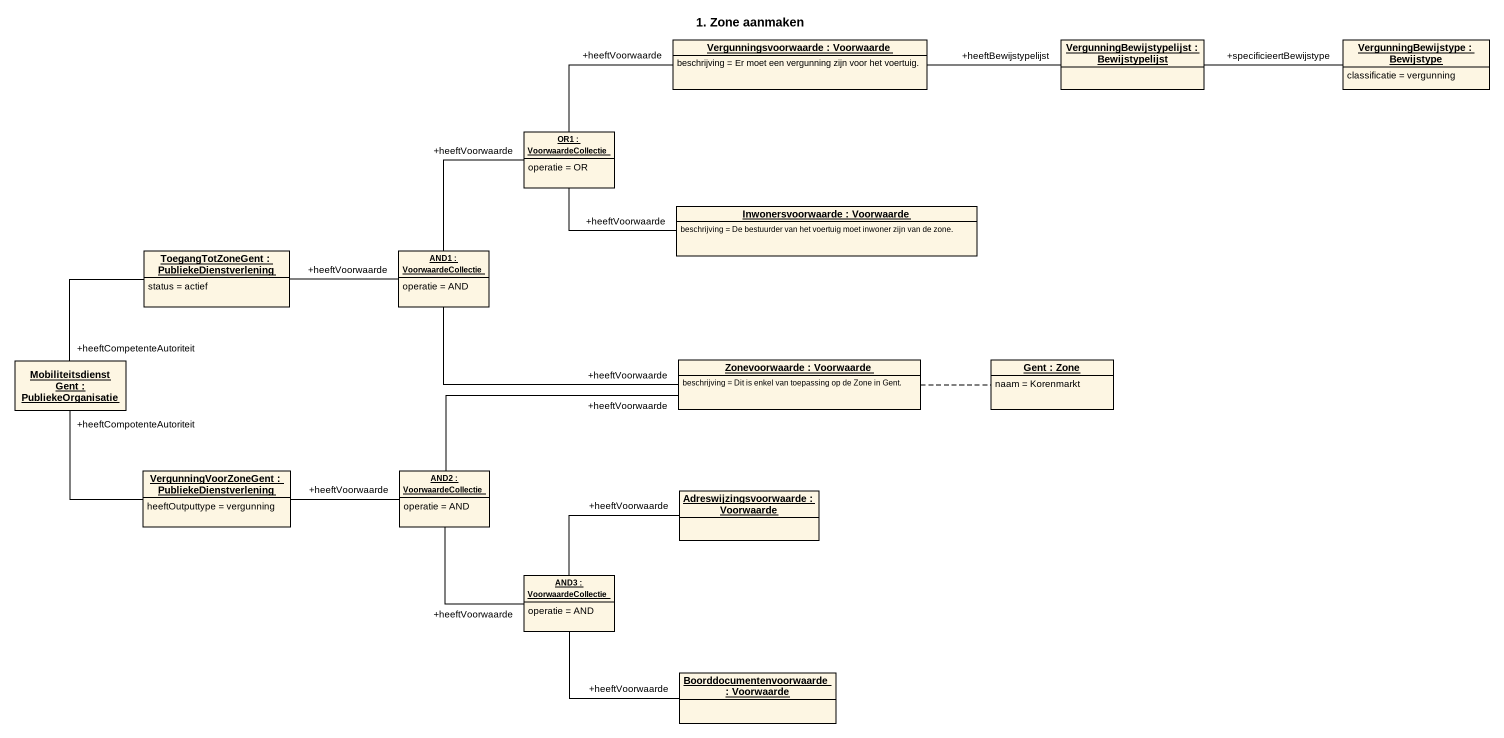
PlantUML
@startuml
title 1. Zone aanmaken
hide circle
hide empty members
object "Vergunningsvoorwaarde : Voorwaarde" as Vergunningsvoorwaarde {
  beschrijving = Er moet een vergunning zijn voor het voertuig.
}
object "VergunningBewijstypelijst : Bewijstypelijst" as VergunningBewijstypelijst
object "VergunningBewijstype : Bewijstype" as VergunningBewijstype {
  classificatie = vergunning
}
object "OR1 : VoorwaardeCollectie" as OR1 {
  operatie = OR
}
object "Inwonersvoorwaarde : Voorwaarde" as Inwonersvoorwaarde {
  beschrijving = De bestuurder van het voertuig moet inwoner zijn van de zone.
}
object "ToegangTotZoneGent : PubliekeDienstverlening" as ToegangTotZoneGent {
  status = actief
}
object "AND1 : VoorwaardeCollectie" as AND1 {
  operatie = AND
}
object "Mobiliteitsdienst Gent : PubliekeOrganisatie" as Mobiliteitsdienst_Gent
object "Zonevoorwaarde : Voorwaarde" as Zonevoorwaarde {
  beschrijving = Dit is enkel van toepassing op de Zone in Gent.
}
object "Gent : Zone" as Gent {
  naam = Korenmarkt
}
object "VergunningVoorZoneGent : PubliekeDienstverlening" as VergunningVoorZoneGent {
  heeftOutputtype = vergunning
}
object "AND2 : VoorwaardeCollectie" as AND2 {
  operatie = AND
}
object "Adreswijzingsvoorwaarde : Voorwaarde" as Adreswijzingsvoorwaarde
object "AND3 : VoorwaardeCollectie" as AND3 {
  operatie = AND
}
object "Boorddocumentenvoorwaarde : Voorwaarde" as Boorddocumentenvoorwaarde
Vergunningsvoorwaarde -right- "+heeftBewijstypelijst" VergunningBewijstypelijst
VergunningBewijstypelijst -right- "+specificieertBewijstype" VergunningBewijstype
OR1 -right- "+heeftVoorwaarde" Vergunningsvoorwaarde
Inwonersvoorwaarde "+heeftVoorwaarde" -left- OR1
AND1 -up- "+heeftVoorwaarde" OR1
AND1 "+heeftVoorwaarde" -left- ToegangTotZoneGent
Mobiliteitsdienst_Gent "+heeftCompetenteAutoriteit" -up- ToegangTotZoneGent
Mobiliteitsdienst_Gent "+heeftCompotenteAutoriteit" -- VergunningVoorZoneGent
Zonevoorwaarde "+heeftVoorwaarde" -left- AND1
Zonevoorwaarde .right. Gent
VergunningVoorZoneGent -right- "+heeftVoorwaarde" AND2
AND2 -right- "+heeftVoorwaarde" Zonevoorwaarde
AND2 -- "+heeftVoorwaarde" AND3
AND3 -right- "+heeftVoorwaarde" Adreswijzingsvoorwaarde
AND3 -right- "+heeftVoorwaarde" Boorddocumentenvoorwaarde
@enduml
